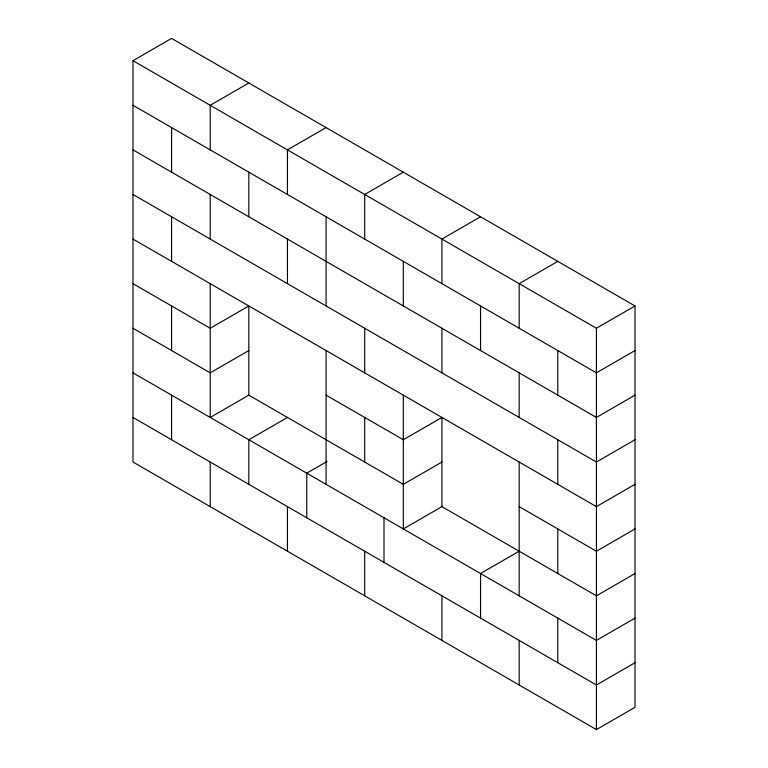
<?xml version="1.0" encoding="UTF-8"?>
<svg xmlns="http://www.w3.org/2000/svg" width="768" height="768" viewBox="0 0 768 768"><rect width="100%" height="100%" fill="white"/><g stroke="black" fill="none" stroke-linecap="round" stroke-linejoin="round"><path stroke-width="1.15" d="M132.979 60.701L171.59 38.4L635.021 305.962L635.021 707.299L596.41 729.6L132.979 462.038L132.979 60.701L596.41 328.253L635.021 305.962M248.832 82.992L210.211 105.293L210.211 149.885M326.074 127.584L287.453 149.885L287.453 194.477M403.306 172.176L364.694 194.477L364.694 239.069M248.832 350.554L210.211 372.854L132.979 328.262M480.547 216.768L441.926 239.069L441.926 283.661M287.453 417.446L248.832 439.747L248.832 484.339M557.789 261.37L519.168 283.661L519.168 328.253M327.091 461.453L306.758 473.184L306.758 517.786M441.926 462.038L403.306 484.339L248.314 394.848M635.021 350.554L596.41 372.845L132.979 105.293M635.021 395.146L596.41 417.446L132.979 149.885M635.021 439.738L596.41 462.038L132.979 194.477M519.168 551.222L480.547 573.523L480.547 618.115M635.021 484.33L596.41 506.63L132.979 239.069M635.021 528.931L596.41 551.222L519.168 506.63M635.021 573.523L596.41 595.814L441.302 506.275M635.021 618.115L596.41 640.416L132.979 372.854M635.021 662.707L596.41 685.008L132.979 417.446M132.979 283.67L210.211 328.262L248.832 305.962L248.832 395.146L210.211 417.446L210.211 283.661M326.074 395.146L403.306 439.738L441.926 417.446L441.926 506.63L403.306 528.931L403.306 395.146M596.41 328.253L596.41 729.6M557.789 350.554L557.789 395.146M557.789 439.738L557.789 484.33M557.789 528.931L557.789 573.523M557.789 618.115L557.789 662.707M519.168 372.854L519.168 417.446M519.168 462.038L519.168 595.814M519.168 640.416L519.168 685.008M480.547 305.962L480.547 350.554M441.926 328.253L441.926 372.854M441.926 595.824L441.926 640.416M403.306 261.37L403.306 305.962M384 517.786L384 562.378M364.694 328.253L364.694 372.854M364.694 417.446L364.694 462.038M364.694 551.222L364.694 595.824M326.074 216.778L326.074 305.962M326.074 350.554L326.074 484.339M287.453 239.069L287.453 283.661M287.453 506.63L287.453 551.232M248.832 172.176L248.832 216.778M210.211 194.477L210.211 239.069M210.211 462.038L210.211 506.63M171.59 127.584L171.59 172.186M171.59 216.778L171.59 261.37M171.59 305.962L171.59 350.554M171.59 395.146L171.59 439.747"/></g></svg>
